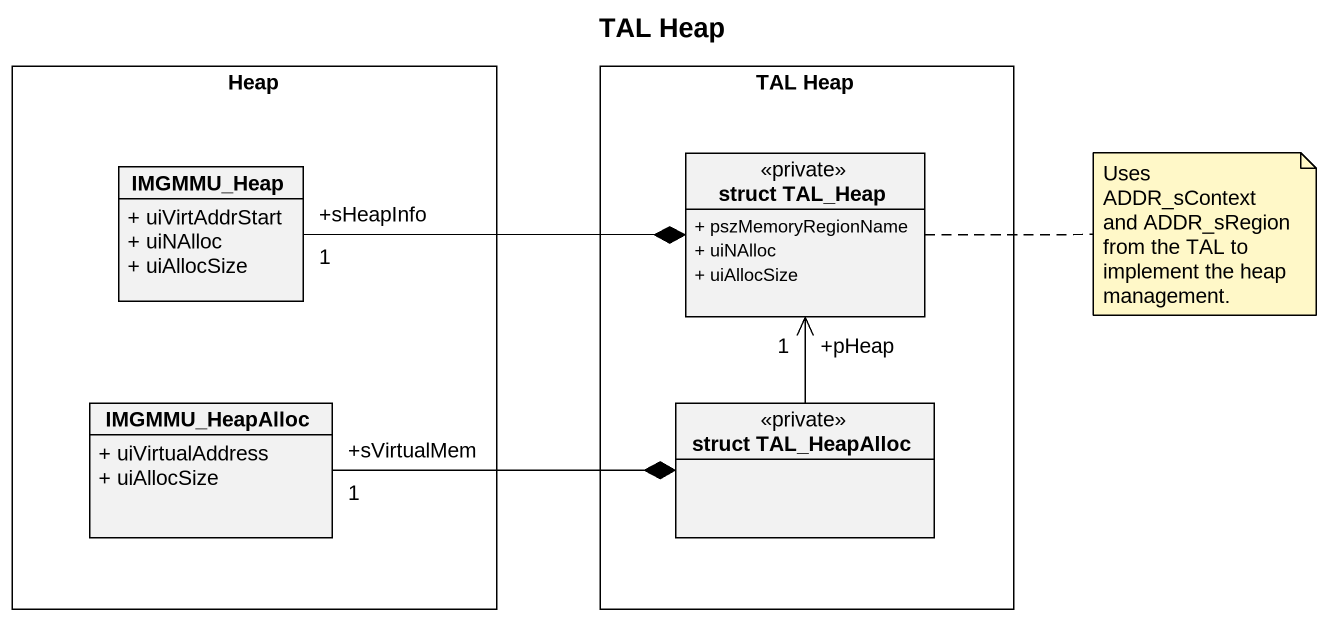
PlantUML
@startuml
title TAL Heap
hide circle
hide empty members
skinparam classAttributeIconSize 0
rectangle Heap {
  class IMGMMU_Heap {
    + uiVirtAddrStart
    + uiNAlloc
    + uiAllocSize
  }
  class IMGMMU_HeapAlloc {
    + uiVirtualAddress
    + uiAllocSize
  }
}
rectangle "TAL Heap" as TAL_Heap {
  class "struct TAL_Heap" as struct_TAL_Heap <<private>> {
    + pszMemoryRegionName
    + uiNAlloc
    + uiAllocSize
  }
  class "struct TAL_HeapAlloc" as struct_TAL_HeapAlloc <<private>>
}
IMGMMU_Heap "+sHeapInfo\n1" -right-* struct_TAL_Heap
IMGMMU_HeapAlloc "+sVirtualMem\n1" -right-* struct_TAL_HeapAlloc
struct_TAL_HeapAlloc -up-> "+pHeap\n1" struct_TAL_Heap
note right of struct_TAL_Heap : Uses ADDR_sContext and ADDR_sRegion from the TAL to implement the heap management.
@enduml
